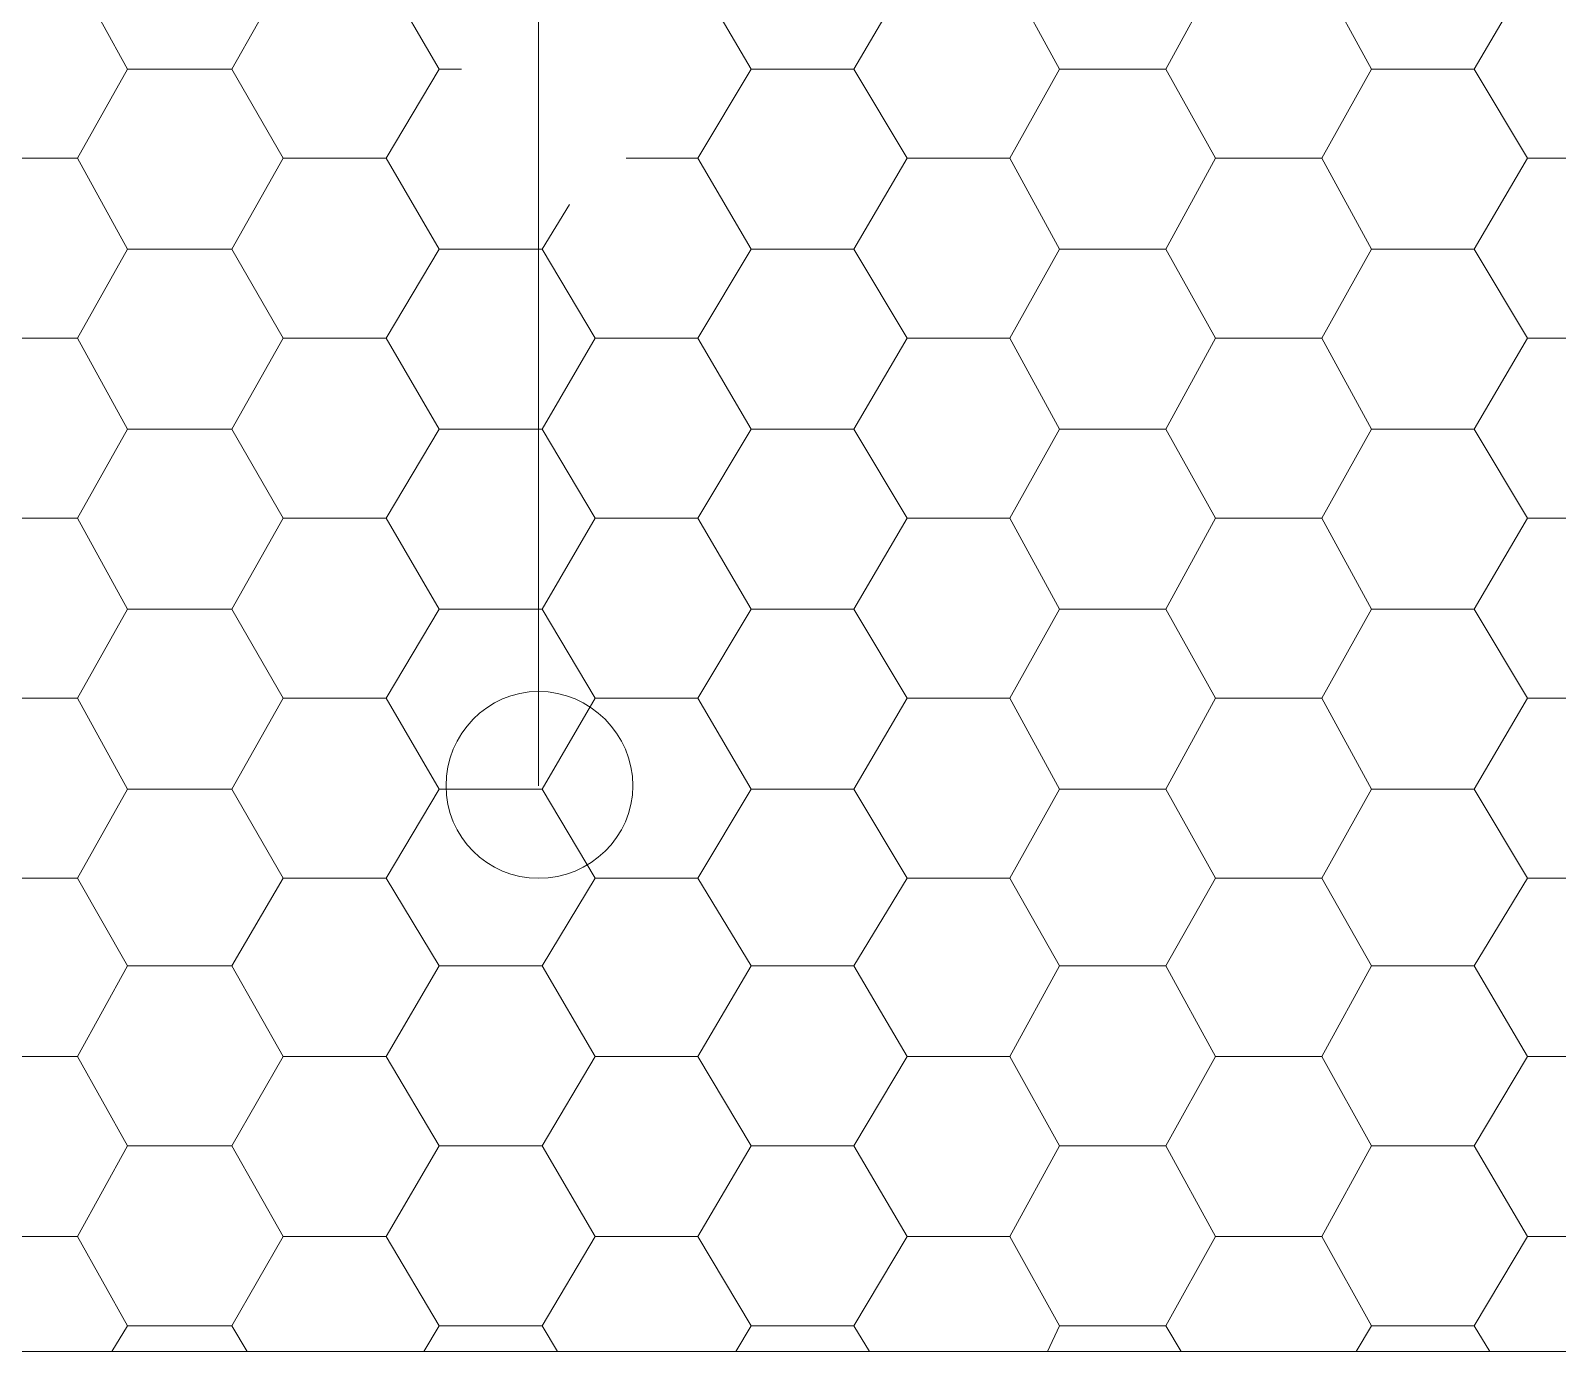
# Model space of a CAD drawing. Header units: millimetres. Extents: x 2928 to 3112, y 1220 to 1280.
# Drawn here: x 3055.42 to 3056.894, y 1268.156 to 1269.431 of the extents above; entities that cross this region are included whole.
import ezdxf

# ---------------------------------------------------------------- set-up
doc = ezdxf.new("R2010")
doc.units = ezdxf.units.MM

msp = doc.modelspace()

# ---------------------------------------------------------------- linework, layer by layer
at = {"color": 253, "linetype": 'Continuous', "lineweight": 5, "true_color": 0x9a9a9a}
msp.add_lwpolyline([(3055.91041, 1268.70214), (3055.91041, 1277.52782), (3056.53066, 1277.52782)], dxfattribs=at)
at = {"color": 7, "linetype": 'Continuous', "lineweight": 5, "true_color": 0x000007}
msp.add_lwpolyline([(3058.27562, 1268.15632), (3052.47342, 1268.15632), (3058.27562, 1268.15632), (3058.27562, 1274.95752), (3052.47342, 1274.95752), (3052.47342, 1268.15632)], dxfattribs=at)
at = {"color": 9, "linetype": 'Continuous', "lineweight": 13, "true_color": 0xbababa}
for points in [[(3055.51346, 1269.39351), (3055.46549, 1269.48117), (3055.46549, 1269.48117)], [(3055.61435, 1269.39351), (3055.66397, 1269.48117), (3055.66397, 1269.48117)], [(3055.81448, 1269.39351), (3055.76321, 1269.48117), (3055.76321, 1269.48117)], [(3056.11551, 1269.39351), (3056.06423, 1269.48117), (3056.06423, 1269.48117)], [(3056.21475, 1269.39351), (3056.26602, 1269.48117), (3056.26602, 1269.48117)], [(3056.41323, 1269.39351), (3056.36526, 1269.48117), (3056.36526, 1269.48117)], [(3056.51577, 1269.39351), (3056.56374, 1269.48117), (3056.56374, 1269.48117)], [(3056.71425, 1269.39351), (3056.66629, 1269.48117), (3056.66629, 1269.48117)], [(3056.81349, 1269.39351), (3056.86476, 1269.48117), (3056.86476, 1269.48117)], [(3055.46549, 1269.3075), (3055.51346, 1269.39351), (3055.51346, 1269.39351)], [(3055.51346, 1269.39351), (3055.61435, 1269.39351), (3055.61435, 1269.39351)], [(3055.66397, 1269.3075), (3055.61435, 1269.39351), (3055.61435, 1269.39351)], [(3055.76321, 1269.3075), (3055.81448, 1269.39351), (3055.81448, 1269.39351)], [(3055.81448, 1269.39351), (3055.83598, 1269.39351), (3055.83598, 1269.39351)], [(3056.06423, 1269.3075), (3056.11551, 1269.39351), (3056.11551, 1269.39351)], [(3056.11551, 1269.39351), (3056.21475, 1269.39351), (3056.21475, 1269.39351)], [(3056.26602, 1269.3075), (3056.21475, 1269.39351), (3056.21475, 1269.39351)], [(3056.36526, 1269.3075), (3056.41323, 1269.39351), (3056.41323, 1269.39351)], [(3056.41323, 1269.39351), (3056.51577, 1269.39351), (3056.51577, 1269.39351)], [(3056.56374, 1269.3075), (3056.51577, 1269.39351), (3056.51577, 1269.39351)], [(3056.66629, 1269.3075), (3056.71425, 1269.39351), (3056.71425, 1269.39351)], [(3056.71425, 1269.39351), (3056.81349, 1269.39351), (3056.81349, 1269.39351)], [(3056.86476, 1269.3075), (3056.81349, 1269.39351), (3056.81349, 1269.39351)], [(3055.3646, 1269.3075), (3055.46549, 1269.3075), (3055.46549, 1269.3075)], [(3055.51346, 1269.21984), (3055.46549, 1269.3075), (3055.46549, 1269.3075)], [(3055.61435, 1269.21984), (3055.66397, 1269.3075), (3055.66397, 1269.3075)], [(3055.66397, 1269.3075), (3055.76321, 1269.3075), (3055.76321, 1269.3075)], [(3055.81448, 1269.21984), (3055.76321, 1269.3075), (3055.76321, 1269.3075)], [(3055.99477, 1269.3075), (3056.06423, 1269.3075), (3056.06423, 1269.3075)], [(3056.11551, 1269.21984), (3056.06423, 1269.3075), (3056.06423, 1269.3075)], [(3056.21475, 1269.21984), (3056.26602, 1269.3075), (3056.26602, 1269.3075)], [(3056.26602, 1269.3075), (3056.36526, 1269.3075), (3056.36526, 1269.3075)], [(3056.41323, 1269.21984), (3056.36526, 1269.3075), (3056.36526, 1269.3075)], [(3056.51577, 1269.21984), (3056.56374, 1269.3075), (3056.56374, 1269.3075)], [(3056.56374, 1269.3075), (3056.66629, 1269.3075), (3056.66629, 1269.3075)], [(3056.71425, 1269.21984), (3056.66629, 1269.3075), (3056.66629, 1269.3075)], [(3056.81349, 1269.21984), (3056.86476, 1269.3075), (3056.86476, 1269.3075)], [(3056.86476, 1269.3075), (3056.964, 1269.3075), (3056.964, 1269.3075)], [(3055.91372, 1269.21984), (3055.94018, 1269.26284), (3055.94018, 1269.26284)], [(3055.46549, 1269.13383), (3055.51346, 1269.21984), (3055.51346, 1269.21984)], [(3055.51346, 1269.21984), (3055.61435, 1269.21984), (3055.61435, 1269.21984)], [(3055.66397, 1269.13383), (3055.61435, 1269.21984), (3055.61435, 1269.21984)], [(3055.76321, 1269.13383), (3055.81448, 1269.21984), (3055.81448, 1269.21984)], [(3055.81448, 1269.21984), (3055.91372, 1269.21984), (3055.91372, 1269.21984)], [(3055.96499, 1269.13383), (3055.91372, 1269.21984), (3055.91372, 1269.21984)], [(3056.06423, 1269.13383), (3056.11551, 1269.21984), (3056.11551, 1269.21984)], [(3056.11551, 1269.21984), (3056.21475, 1269.21984), (3056.21475, 1269.21984)], [(3056.26602, 1269.13383), (3056.21475, 1269.21984), (3056.21475, 1269.21984)], [(3056.36526, 1269.13383), (3056.41323, 1269.21984), (3056.41323, 1269.21984)], [(3056.41323, 1269.21984), (3056.51577, 1269.21984), (3056.51577, 1269.21984)], [(3056.56374, 1269.13383), (3056.51577, 1269.21984), (3056.51577, 1269.21984)], [(3056.66629, 1269.13383), (3056.71425, 1269.21984), (3056.71425, 1269.21984)], [(3056.71425, 1269.21984), (3056.81349, 1269.21984), (3056.81349, 1269.21984)], [(3056.86476, 1269.13383), (3056.81349, 1269.21984), (3056.81349, 1269.21984)], [(3055.3646, 1269.13383), (3055.46549, 1269.13383), (3055.46549, 1269.13383)], [(3055.51346, 1269.04617), (3055.46549, 1269.13383), (3055.46549, 1269.13383)], [(3055.61435, 1269.04617), (3055.66397, 1269.13383), (3055.66397, 1269.13383)], [(3055.66397, 1269.13383), (3055.76321, 1269.13383), (3055.76321, 1269.13383)], [(3055.81448, 1269.04617), (3055.76321, 1269.13383), (3055.76321, 1269.13383)], [(3055.91372, 1269.04617), (3055.96499, 1269.13383), (3055.96499, 1269.13383)], [(3055.96499, 1269.13383), (3056.06423, 1269.13383), (3056.06423, 1269.13383)], [(3056.11551, 1269.04617), (3056.06423, 1269.13383), (3056.06423, 1269.13383)], [(3056.21475, 1269.04617), (3056.26602, 1269.13383), (3056.26602, 1269.13383)], [(3056.26602, 1269.13383), (3056.36526, 1269.13383), (3056.36526, 1269.13383)], [(3056.41323, 1269.04617), (3056.36526, 1269.13383), (3056.36526, 1269.13383)], [(3056.51577, 1269.04617), (3056.56374, 1269.13383), (3056.56374, 1269.13383)], [(3056.56374, 1269.13383), (3056.66629, 1269.13383), (3056.66629, 1269.13383)], [(3056.71425, 1269.04617), (3056.66629, 1269.13383), (3056.66629, 1269.13383)], [(3056.81349, 1269.04617), (3056.86476, 1269.13383), (3056.86476, 1269.13383)], [(3056.86476, 1269.13383), (3056.964, 1269.13383), (3056.964, 1269.13383)], [(3055.46549, 1268.96016), (3055.51346, 1269.04617), (3055.51346, 1269.04617)], [(3055.51346, 1269.04617), (3055.61435, 1269.04617), (3055.61435, 1269.04617)], [(3055.66397, 1268.96016), (3055.61435, 1269.04617), (3055.61435, 1269.04617)], [(3055.76321, 1268.96016), (3055.81448, 1269.04617), (3055.81448, 1269.04617)], [(3055.81448, 1269.04617), (3055.91372, 1269.04617), (3055.91372, 1269.04617)], [(3055.96499, 1268.96016), (3055.91372, 1269.04617), (3055.91372, 1269.04617)], [(3056.06423, 1268.96016), (3056.11551, 1269.04617), (3056.11551, 1269.04617)], [(3056.11551, 1269.04617), (3056.21475, 1269.04617), (3056.21475, 1269.04617)], [(3056.26602, 1268.96016), (3056.21475, 1269.04617), (3056.21475, 1269.04617)], [(3056.36526, 1268.96016), (3056.41323, 1269.04617), (3056.41323, 1269.04617)], [(3056.41323, 1269.04617), (3056.51577, 1269.04617), (3056.51577, 1269.04617)], [(3056.56374, 1268.96016), (3056.51577, 1269.04617), (3056.51577, 1269.04617)], [(3056.66629, 1268.96016), (3056.71425, 1269.04617), (3056.71425, 1269.04617)], [(3056.71425, 1269.04617), (3056.81349, 1269.04617), (3056.81349, 1269.04617)], [(3056.86476, 1268.96016), (3056.81349, 1269.04617), (3056.81349, 1269.04617)], [(3055.3646, 1268.96016), (3055.46549, 1268.96016), (3055.46549, 1268.96016)], [(3055.51346, 1268.8725), (3055.46549, 1268.96016), (3055.46549, 1268.96016)], [(3055.61435, 1268.8725), (3055.66397, 1268.96016), (3055.66397, 1268.96016)], [(3055.66397, 1268.96016), (3055.76321, 1268.96016), (3055.76321, 1268.96016)], [(3055.81448, 1268.8725), (3055.76321, 1268.96016), (3055.76321, 1268.96016)], [(3055.91372, 1268.8725), (3055.96499, 1268.96016), (3055.96499, 1268.96016)], [(3055.96499, 1268.96016), (3056.06423, 1268.96016), (3056.06423, 1268.96016)], [(3056.11551, 1268.8725), (3056.06423, 1268.96016), (3056.06423, 1268.96016)], [(3056.21475, 1268.8725), (3056.26602, 1268.96016), (3056.26602, 1268.96016)], [(3056.26602, 1268.96016), (3056.36526, 1268.96016), (3056.36526, 1268.96016)], [(3056.41323, 1268.8725), (3056.36526, 1268.96016), (3056.36526, 1268.96016)], [(3056.51577, 1268.8725), (3056.56374, 1268.96016), (3056.56374, 1268.96016)], [(3056.56374, 1268.96016), (3056.66629, 1268.96016), (3056.66629, 1268.96016)], [(3056.71425, 1268.8725), (3056.66629, 1268.96016), (3056.66629, 1268.96016)], [(3056.81349, 1268.8725), (3056.86476, 1268.96016), (3056.86476, 1268.96016)], [(3056.86476, 1268.96016), (3056.964, 1268.96016), (3056.964, 1268.96016)], [(3055.46549, 1268.78649), (3055.51346, 1268.8725), (3055.51346, 1268.8725)], [(3055.51346, 1268.8725), (3055.61435, 1268.8725), (3055.61435, 1268.8725)], [(3055.66397, 1268.78649), (3055.61435, 1268.8725), (3055.61435, 1268.8725)], [(3055.76321, 1268.78649), (3055.81448, 1268.8725), (3055.81448, 1268.8725)], [(3055.81448, 1268.8725), (3055.91372, 1268.8725), (3055.91372, 1268.8725)], [(3055.96499, 1268.78649), (3055.91372, 1268.8725), (3055.91372, 1268.8725)], [(3056.06423, 1268.78649), (3056.11551, 1268.8725), (3056.11551, 1268.8725)], [(3056.11551, 1268.8725), (3056.21475, 1268.8725), (3056.21475, 1268.8725)], [(3056.26602, 1268.78649), (3056.21475, 1268.8725), (3056.21475, 1268.8725)], [(3056.36526, 1268.78649), (3056.41323, 1268.8725), (3056.41323, 1268.8725)], [(3056.41323, 1268.8725), (3056.51577, 1268.8725), (3056.51577, 1268.8725)], [(3056.56374, 1268.78649), (3056.51577, 1268.8725), (3056.51577, 1268.8725)], [(3056.66629, 1268.78649), (3056.71425, 1268.8725), (3056.71425, 1268.8725)], [(3056.71425, 1268.8725), (3056.81349, 1268.8725), (3056.81349, 1268.8725)], [(3056.86476, 1268.78649), (3056.81349, 1268.8725), (3056.81349, 1268.8725)], [(3055.3646, 1268.78649), (3055.46549, 1268.78649), (3055.46549, 1268.78649)], [(3055.51346, 1268.69883), (3055.46549, 1268.78649), (3055.46549, 1268.78649)], [(3055.61435, 1268.69883), (3055.66397, 1268.78649), (3055.66397, 1268.78649)], [(3055.66397, 1268.78649), (3055.76321, 1268.78649), (3055.76321, 1268.78649)], [(3055.81448, 1268.69883), (3055.76321, 1268.78649), (3055.76321, 1268.78649)], [(3055.91372, 1268.69883), (3055.96499, 1268.78649), (3055.96499, 1268.78649)], [(3055.96499, 1268.78649), (3056.06423, 1268.78649), (3056.06423, 1268.78649)], [(3056.11551, 1268.69883), (3056.06423, 1268.78649), (3056.06423, 1268.78649)], [(3056.21475, 1268.69883), (3056.26602, 1268.78649), (3056.26602, 1268.78649)], [(3056.26602, 1268.78649), (3056.36526, 1268.78649), (3056.36526, 1268.78649)], [(3056.41323, 1268.69883), (3056.36526, 1268.78649), (3056.36526, 1268.78649)], [(3056.51577, 1268.69883), (3056.56374, 1268.78649), (3056.56374, 1268.78649)], [(3056.56374, 1268.78649), (3056.66629, 1268.78649), (3056.66629, 1268.78649)], [(3056.71425, 1268.69883), (3056.66629, 1268.78649), (3056.66629, 1268.78649)], [(3056.81349, 1268.69883), (3056.86476, 1268.78649), (3056.86476, 1268.78649)], [(3056.86476, 1268.78649), (3056.964, 1268.78649), (3056.964, 1268.78649)], [(3055.46549, 1268.61282), (3055.51346, 1268.69883), (3055.51346, 1268.69883)], [(3055.51346, 1268.69883), (3055.61435, 1268.69883), (3055.61435, 1268.69883)], [(3055.66397, 1268.61282), (3055.61435, 1268.69883), (3055.61435, 1268.69883)], [(3055.76321, 1268.61282), (3055.81448, 1268.69883), (3055.81448, 1268.69883)], [(3055.81448, 1268.69883), (3055.91372, 1268.69883), (3055.91372, 1268.69883)], [(3055.96499, 1268.61282), (3055.91372, 1268.69883), (3055.91372, 1268.69883)], [(3056.06423, 1268.61282), (3056.11551, 1268.69883), (3056.11551, 1268.69883)], [(3056.11551, 1268.69883), (3056.21475, 1268.69883), (3056.21475, 1268.69883)], [(3056.26602, 1268.61282), (3056.21475, 1268.69883), (3056.21475, 1268.69883)], [(3056.36526, 1268.61282), (3056.41323, 1268.69883), (3056.41323, 1268.69883)], [(3056.41323, 1268.69883), (3056.51577, 1268.69883), (3056.51577, 1268.69883)], [(3056.56374, 1268.61282), (3056.51577, 1268.69883), (3056.51577, 1268.69883)], [(3056.66629, 1268.61282), (3056.71425, 1268.69883), (3056.71425, 1268.69883)], [(3056.71425, 1268.69883), (3056.81349, 1268.69883), (3056.81349, 1268.69883)], [(3056.86476, 1268.61282), (3056.81349, 1268.69883), (3056.81349, 1268.69883)], [(3055.3646, 1268.61282), (3055.46549, 1268.61282), (3055.46549, 1268.61282)], [(3055.51346, 1268.52847), (3055.46549, 1268.61282), (3055.46549, 1268.61282)], [(3055.61435, 1268.52847), (3055.66397, 1268.61282), (3055.66397, 1268.61282)], [(3055.66397, 1268.61282), (3055.76321, 1268.61282), (3055.76321, 1268.61282)], [(3055.81448, 1268.52847), (3055.76321, 1268.61282), (3055.76321, 1268.61282)], [(3055.91372, 1268.52847), (3055.96499, 1268.61282), (3055.96499, 1268.61282)], [(3055.96499, 1268.61282), (3056.06423, 1268.61282), (3056.06423, 1268.61282)], [(3056.11551, 1268.52847), (3056.06423, 1268.61282), (3056.06423, 1268.61282)], [(3056.21475, 1268.52847), (3056.26602, 1268.61282), (3056.26602, 1268.61282)], [(3056.26602, 1268.61282), (3056.36526, 1268.61282), (3056.36526, 1268.61282)], [(3056.41323, 1268.52847), (3056.36526, 1268.61282), (3056.36526, 1268.61282)], [(3056.51577, 1268.52847), (3056.56374, 1268.61282), (3056.56374, 1268.61282)], [(3056.56374, 1268.61282), (3056.66629, 1268.61282), (3056.66629, 1268.61282)], [(3056.71425, 1268.52847), (3056.66629, 1268.61282), (3056.66629, 1268.61282)], [(3056.81349, 1268.52847), (3056.86476, 1268.61282), (3056.86476, 1268.61282)], [(3056.86476, 1268.61282), (3056.964, 1268.61282), (3056.964, 1268.61282)], [(3055.46549, 1268.44081), (3055.51346, 1268.52847), (3055.51346, 1268.52847)], [(3055.51346, 1268.52847), (3055.61435, 1268.52847), (3055.61435, 1268.52847)], [(3055.66397, 1268.44081), (3055.61435, 1268.52847), (3055.61435, 1268.52847)], [(3055.76321, 1268.44081), (3055.81448, 1268.52847), (3055.81448, 1268.52847)], [(3055.81448, 1268.52847), (3055.91372, 1268.52847), (3055.91372, 1268.52847)], [(3055.96499, 1268.44081), (3055.91372, 1268.52847), (3055.91372, 1268.52847)], [(3056.06423, 1268.44081), (3056.11551, 1268.52847), (3056.11551, 1268.52847)], [(3056.11551, 1268.52847), (3056.21475, 1268.52847), (3056.21475, 1268.52847)], [(3056.26602, 1268.44081), (3056.21475, 1268.52847), (3056.21475, 1268.52847)], [(3056.36526, 1268.44081), (3056.41323, 1268.52847), (3056.41323, 1268.52847)], [(3056.41323, 1268.52847), (3056.51577, 1268.52847), (3056.51577, 1268.52847)], [(3056.56374, 1268.44081), (3056.51577, 1268.52847), (3056.51577, 1268.52847)], [(3056.66629, 1268.44081), (3056.71425, 1268.52847), (3056.71425, 1268.52847)], [(3056.71425, 1268.52847), (3056.81349, 1268.52847), (3056.81349, 1268.52847)], [(3056.86476, 1268.44081), (3056.81349, 1268.52847), (3056.81349, 1268.52847)], [(3055.3646, 1268.44081), (3055.46549, 1268.44081), (3055.46549, 1268.44081)], [(3055.51346, 1268.3548), (3055.46549, 1268.44081), (3055.46549, 1268.44081)], [(3055.61435, 1268.3548), (3055.66397, 1268.44081), (3055.66397, 1268.44081)], [(3055.66397, 1268.44081), (3055.76321, 1268.44081), (3055.76321, 1268.44081)], [(3055.81448, 1268.3548), (3055.76321, 1268.44081), (3055.76321, 1268.44081)], [(3055.91372, 1268.3548), (3055.96499, 1268.44081), (3055.96499, 1268.44081)], [(3055.96499, 1268.44081), (3056.06423, 1268.44081), (3056.06423, 1268.44081)], [(3056.11551, 1268.3548), (3056.06423, 1268.44081), (3056.06423, 1268.44081)], [(3056.21475, 1268.3548), (3056.26602, 1268.44081), (3056.26602, 1268.44081)], [(3056.26602, 1268.44081), (3056.36526, 1268.44081), (3056.36526, 1268.44081)], [(3056.41323, 1268.3548), (3056.36526, 1268.44081), (3056.36526, 1268.44081)], [(3056.51577, 1268.3548), (3056.56374, 1268.44081), (3056.56374, 1268.44081)], [(3056.56374, 1268.44081), (3056.66629, 1268.44081), (3056.66629, 1268.44081)], [(3056.71425, 1268.3548), (3056.66629, 1268.44081), (3056.66629, 1268.44081)], [(3056.81349, 1268.3548), (3056.86476, 1268.44081), (3056.86476, 1268.44081)], [(3056.86476, 1268.44081), (3056.964, 1268.44081), (3056.964, 1268.44081)], [(3055.46549, 1268.26714), (3055.51346, 1268.3548), (3055.51346, 1268.3548)], [(3055.51346, 1268.3548), (3055.61435, 1268.3548), (3055.61435, 1268.3548)], [(3055.66397, 1268.26714), (3055.61435, 1268.3548), (3055.61435, 1268.3548)], [(3055.76321, 1268.26714), (3055.81448, 1268.3548), (3055.81448, 1268.3548)], [(3055.81448, 1268.3548), (3055.91372, 1268.3548), (3055.91372, 1268.3548)], [(3055.96499, 1268.26714), (3055.91372, 1268.3548), (3055.91372, 1268.3548)], [(3056.06423, 1268.26714), (3056.11551, 1268.3548), (3056.11551, 1268.3548)], [(3056.11551, 1268.3548), (3056.21475, 1268.3548), (3056.21475, 1268.3548)], [(3056.26602, 1268.26714), (3056.21475, 1268.3548), (3056.21475, 1268.3548)], [(3056.36526, 1268.26714), (3056.41323, 1268.3548), (3056.41323, 1268.3548)], [(3056.41323, 1268.3548), (3056.51577, 1268.3548), (3056.51577, 1268.3548)], [(3056.56374, 1268.26714), (3056.51577, 1268.3548), (3056.51577, 1268.3548)], [(3056.66629, 1268.26714), (3056.71425, 1268.3548), (3056.71425, 1268.3548)], [(3056.71425, 1268.3548), (3056.81349, 1268.3548), (3056.81349, 1268.3548)], [(3056.86476, 1268.26714), (3056.81349, 1268.3548), (3056.81349, 1268.3548)], [(3055.3646, 1268.26714), (3055.46549, 1268.26714), (3055.46549, 1268.26714)], [(3055.51346, 1268.18113), (3055.46549, 1268.26714), (3055.46549, 1268.26714)], [(3055.61435, 1268.18113), (3055.66397, 1268.26714), (3055.66397, 1268.26714)], [(3055.66397, 1268.26714), (3055.76321, 1268.26714), (3055.76321, 1268.26714)], [(3055.81448, 1268.18113), (3055.76321, 1268.26714), (3055.76321, 1268.26714)], [(3055.91372, 1268.18113), (3055.96499, 1268.26714), (3055.96499, 1268.26714)], [(3055.96499, 1268.26714), (3056.06423, 1268.26714), (3056.06423, 1268.26714)], [(3056.11551, 1268.18113), (3056.06423, 1268.26714), (3056.06423, 1268.26714)], [(3056.21475, 1268.18113), (3056.26602, 1268.26714), (3056.26602, 1268.26714)], [(3056.26602, 1268.26714), (3056.36526, 1268.26714), (3056.36526, 1268.26714)], [(3056.41323, 1268.18113), (3056.36526, 1268.26714), (3056.36526, 1268.26714)], [(3056.51577, 1268.18113), (3056.56374, 1268.26714), (3056.56374, 1268.26714)], [(3056.56374, 1268.26714), (3056.66629, 1268.26714), (3056.66629, 1268.26714)], [(3056.71425, 1268.18113), (3056.66629, 1268.26714), (3056.66629, 1268.26714)], [(3056.81349, 1268.18113), (3056.86476, 1268.26714), (3056.86476, 1268.26714)], [(3056.86476, 1268.26714), (3056.964, 1268.26714), (3056.964, 1268.26714)], [(3055.49857, 1268.15632), (3055.51346, 1268.18113), (3055.51346, 1268.18113)], [(3055.51346, 1268.18113), (3055.61435, 1268.18113), (3055.61435, 1268.18113)], [(3055.62923, 1268.15632), (3055.61435, 1268.18113), (3055.61435, 1268.18113)], [(3055.7996, 1268.15632), (3055.81448, 1268.18113), (3055.81448, 1268.18113)], [(3055.81448, 1268.18113), (3055.91372, 1268.18113), (3055.91372, 1268.18113)], [(3055.92861, 1268.15632), (3055.91372, 1268.18113), (3055.91372, 1268.18113)], [(3056.10062, 1268.15632), (3056.11551, 1268.18113), (3056.11551, 1268.18113)], [(3056.11551, 1268.18113), (3056.21475, 1268.18113), (3056.21475, 1268.18113)], [(3056.22963, 1268.15632), (3056.21475, 1268.18113), (3056.21475, 1268.18113)], [(3056.40165, 1268.15632), (3056.41323, 1268.18113), (3056.41323, 1268.18113)], [(3056.41323, 1268.18113), (3056.51577, 1268.18113), (3056.51577, 1268.18113)], [(3056.53066, 1268.15632), (3056.51577, 1268.18113), (3056.51577, 1268.18113)], [(3056.69937, 1268.15632), (3056.71425, 1268.18113), (3056.71425, 1268.18113)], [(3056.71425, 1268.18113), (3056.81349, 1268.18113), (3056.81349, 1268.18113)], [(3056.82838, 1268.15632), (3056.81349, 1268.18113), (3056.81349, 1268.18113)]]:
    msp.add_lwpolyline(points, dxfattribs=at)
at = {"color": 253, "linetype": 'Continuous', "lineweight": 5, "true_color": 0x9a9a9a}
msp.add_open_spline([(3055.91041, 1268.61282), (3055.96003, 1268.61282), (3056.00138, 1268.65252), (3056.00138, 1268.70214), (3056.00138, 1268.70214), (3056.00138, 1268.75176), (3055.96003, 1268.79311), (3055.91041, 1268.79311), (3055.91041, 1268.79311), (3055.86079, 1268.79311), (3055.8211, 1268.75176), (3055.8211, 1268.70214), (3055.8211, 1268.70214), (3055.8211, 1268.65252), (3055.86079, 1268.61282), (3055.91041, 1268.61282)], degree=3, knots=[0, 0, 0, 0, 0.0625, 0.0625, 0.0625, 0.062501, 0.125, 0.125, 0.125, 0.125001, 0.1875, 0.1875, 0.1875, 0.187501, 1, 1, 1, 1], dxfattribs=at)

doc.saveas('drawing.dxf')
